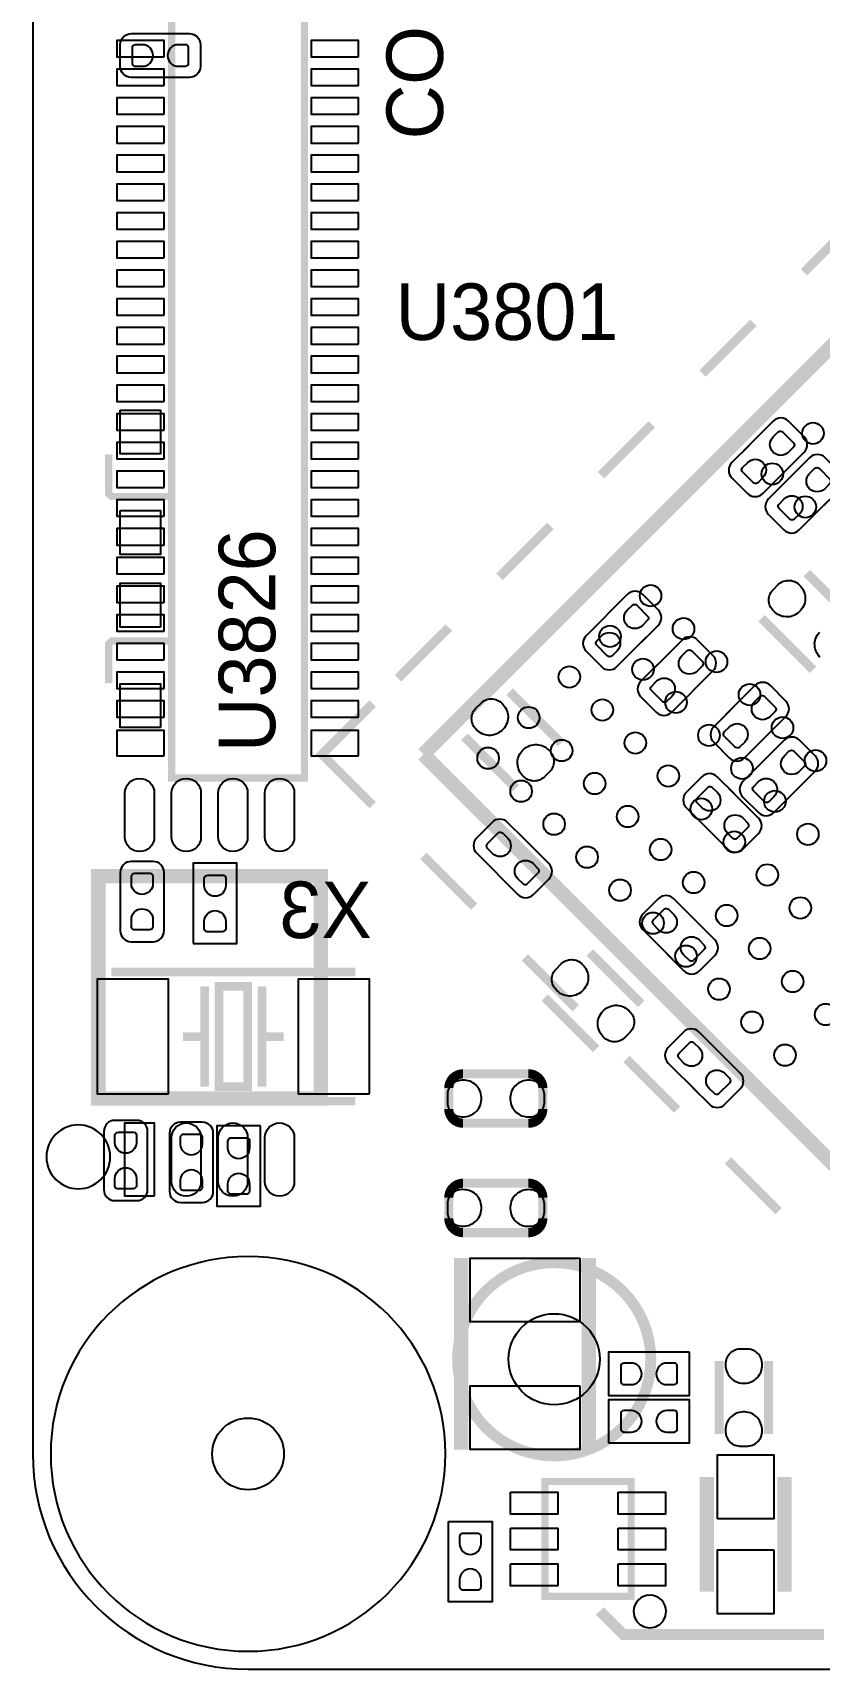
# Model space of a CAD drawing. Extents: x 0 to 69.8, y 0 to 65.
# Drawn here: x 0 to 10.96, y 0 to 22.8 of the extents above; entities that cross this region are included whole.
import ezdxf

# ---------------------------------------------------------------- set-up
doc = ezdxf.new("R2010")
doc.units = 0
for name, color, linetype in [('BG_OUTLINE', 254, 'CONTINUOUS'), ('PG_SILKSCREEN_BOTTOM', 12, 'CONTINUOUS'), ('PG_SILKSCREEN_TOP', 254, 'CONTINUOUS'), ('PIN_BOTTOM', 1, 'CONTINUOUS'), ('PIN_TOP', 110, 'CONTINUOUS'), ('RKO_ALL', 23, 'CONTINUOUS')]:
    doc.layers.add(name, color=color, linetype=linetype)

msp = doc.modelspace()

# ---------------------------------------------------------------- linework, layer by layer
at = {"layer": 'BG_OUTLINE'}
msp.add_lwpolyline([(2.999994, 0), (51.999998, 0, 0.414213), (54.999992, 2.999994), (54.999992, 62.000003, 0.414213), (51.999998, 64.999997), (2.999994, 64.999997, 0.414213), (0, 62.000003), (0, 2.999994, 0.414212)], format="xyb", close=True, dxfattribs=at)
at = {"layer": 'PG_SILKSCREEN_BOTTOM'}
for points, const_width in [([(1.934997, 33.934603), (1.934997, 12.414606), (3.785006, 12.414606), (3.785006, 33.934603), (1.934997, 33.934603)], 0.1), ([(11.50079, 14.55133), (10.782402, 15.269718)], 0.127), ([(10.153802, 14.641119), (10.872191, 13.922731)], 0.127), ([(7.36059, 12.90033), (6.642202, 13.618718)], 0.127), ([(6.013602, 12.990119), (6.731991, 12.271731)], 0.127), ([(8.47819, 9.26813), (7.759802, 9.986518)], 0.127), ([(1.093978, 9.713798), (4.493997, 9.713798)], 0.11999), ([(2.394001, 9.513799), (2.394001, 8.113801)], 0.11999), ([(2.994, 9.513799), (2.594, 9.513799), (2.594, 8.113801), (2.994, 8.113801), (2.994, 9.513799)], 0.11999), ([(3.193999, 9.513799), (3.193999, 8.113801)], 0.11999), ([(7.131202, 9.357919), (7.849591, 8.639531)], 0.127), ([(2.394001, 8.8138), (2.094001, 8.8138)], 0.11999), ([(3.193999, 8.8138), (3.493999, 8.8138)], 0.11999), ([(1.093978, 7.913802), (4.493997, 7.913802)], 0.11999)]:
    msp.add_lwpolyline(points, dxfattribs=dict(at, const_width=const_width))
for points in [[(9.973691, 17.044035), (9.740214, 16.810533, 0.414244), (9.740214, 16.595014), (9.955708, 16.37952, 0.414365), (10.171303, 16.37952), (10.746003, 16.954221, 0.41411), (10.746003, 17.169714), (10.53051, 17.385233, 0.414495), (10.314889, 17.385233), (9.901911, 16.972128)], [(11.020501, 16.212414), (11.254003, 16.445916, 0.414231), (11.254003, 16.661435), (11.038408, 16.876928, 0.414206), (10.822889, 16.876928), (10.248214, 16.302228, 0.414308), (10.248214, 16.086633), (10.463708, 15.871114, 0.414102), (10.679201, 15.871114), (11.092307, 16.284219)], [(8.480501, 14.307414), (8.714003, 14.540916, 0.414153), (8.714003, 14.756435), (8.498408, 14.971928, 0.414296), (8.282889, 14.971928), (7.708214, 14.397228, 0.414385), (7.708214, 14.181633), (7.923708, 13.966114, 0.414012), (8.139201, 13.966114), (8.552307, 14.379219)], [(8.703691, 13.996035), (8.470214, 13.762533, 0.414244), (8.470214, 13.547014), (8.685708, 13.331419, 0.413997), (8.901201, 13.331419), (9.476003, 13.906221, 0.41411), (9.476003, 14.121714), (9.26051, 14.337233, 0.414495), (9.044889, 14.337233), (8.631809, 13.924128)], [(9.719691, 13.361035), (9.486214, 13.127533, 0.414212), (9.486214, 12.912014), (9.701708, 12.69652, 0.414298), (9.917303, 12.69652), (10.492003, 13.271221, 0.414142), (10.492003, 13.486714), (10.27651, 13.702233, 0.414528), (10.060889, 13.702233), (9.647911, 13.289128)], [(10.664901, 12.275414), (10.898403, 12.508916, 0.414232), (10.898403, 12.724435), (10.68291, 12.939928, 0.414199), (10.467391, 12.939928), (9.892614, 12.365228, 0.414122), (9.892614, 12.149734), (10.108108, 11.934215, 0.414478), (10.323703, 11.934215), (10.736809, 12.347321)], [(9.769907, 12.198629), (9.536405, 12.432132, 0.414177), (9.320911, 12.432132), (9.10529, 12.216638, 0.414011), (9.10529, 12.001119), (9.680092, 11.426317, 0.414132), (9.895611, 11.426317), (10.111105, 11.641836, 0.414482), (10.111105, 11.857431), (9.697999, 12.270537)], [(6.848907, 11.563629), (6.615405, 11.797132, 0.414177), (6.399911, 11.797132), (6.184392, 11.581638, 0.414379), (6.184392, 11.366017), (6.759092, 10.791317, 0.414132), (6.974611, 10.791317), (7.190105, 11.006836, 0.414298), (7.190105, 11.22233), (6.777101, 11.635435)], [(1.219098, 10.617327), (1.219098, 10.287127, 0.414199), (1.371498, 10.134727), (1.676298, 10.134727, 0.414212), (1.828698, 10.287127), (1.828698, 11.099927, 0.414228), (1.676298, 11.252327), (1.371498, 11.252327, 0.414216), (1.219098, 11.099927), (1.219098, 10.515727)], [(8.838895, 9.961423), (9.072397, 9.727921, 0.414324), (9.287993, 9.727921), (9.503512, 9.943414, 0.414258), (9.503512, 10.159035), (8.928811, 10.733735, 0.414352), (8.713191, 10.733735), (8.497697, 10.518216, 0.414418), (8.497697, 10.302621), (8.910803, 9.889617)], [(9.192311, 8.103819), (9.425813, 7.870317, 0.414128), (9.641307, 7.870317), (9.8568, 8.085836, 0.414345), (9.8568, 8.301431), (9.2821, 8.876132, 0.414134), (9.066606, 8.876132), (8.851113, 8.660638, 0.414378), (8.851113, 8.445119), (9.264091, 8.032013)], [(0.990498, 7.010578), (0.990498, 6.680378, 0.414225), (1.142898, 6.527978), (1.447698, 6.527978, 0.41422), (1.600098, 6.680378), (1.600098, 7.493178, 0.414202), (1.447698, 7.645578), (1.142898, 7.645578, 0.414207), (0.990498, 7.493178), (0.990498, 6.908978)], [(1.904898, 6.985178), (1.904898, 6.654978, 0.414225), (2.057298, 6.502578), (2.362098, 6.502578, 0.41422), (2.514498, 6.654978), (2.514498, 7.467778, 0.414202), (2.362098, 7.620178), (2.057298, 7.620178, 0.414207), (1.904898, 7.467778), (1.904898, 6.883578)]]:
    msp.add_lwpolyline(points, format="xyb", dxfattribs=at)
for points in [[(2.2352, 10.109175), (2.8448, 10.109175), (2.8448, 11.226775), (2.2352, 11.226775), (2.2352, 10.109175)], [(3.175, 7.569225), (2.5654, 7.569225), (2.5654, 6.451625), (3.175, 6.451625), (3.175, 7.569225)]]:
    msp.add_lwpolyline(points, dxfattribs=at)
at = {"layer": 'PG_SILKSCREEN_BOTTOM', "const_width": 0.1524}
msp.add_lwpolyline([(8.6106, 4.318, 1), (5.9182, 4.318, 1), (8.6106, 4.318)], format="xyb", dxfattribs=at)
at = {"layer": 'PG_SILKSCREEN_TOP'}
msp.add_lwpolyline([(1.8542, 22.7838), (2.1844, 22.7838, -0.414238), (2.3368, 22.6314), (2.3368, 22.3266, -0.414208), (2.1844, 22.1742), (1.3716, 22.1742, -0.414189), (1.2192, 22.3266), (1.2192, 22.6314, -0.414219), (1.3716, 22.7838), (1.9558, 22.7838)], format="xyb", dxfattribs=at)
for points, const_width in [([(11.452708, 20.169124), (10.745597, 19.462013)], 0.127), ([(5.442204, 12.744425), (12.51331, 19.815531)], 0.199898), ([(10.038512, 18.754928), (9.331401, 18.047818)], 0.127), ([(8.624291, 17.340732), (7.917002, 16.633419)], 0.127), ([(1.058596, 16.925417), (1.058596, 16.375405), (1.098601, 16.3354), (1.898599, 16.3354), (1.938604, 16.375405), (1.938604, 16.925417)], 0.1), ([(7.209892, 15.926333), (6.502806, 15.219223)], 0.127), ([(1.938604, 13.732408), (1.938604, 14.282395), (1.898599, 14.3224), (1.098601, 14.3224), (1.058596, 14.282395), (1.058596, 13.732408)], 0.1), ([(5.795696, 14.512138), (5.088611, 13.805027)], 0.127), ([(4.735093, 12.037314), (4.028008, 12.744425), (4.735093, 13.451535)], 0.127), ([(16.04899, 2.137715), (5.442204, 12.744425)], 0.199898), ([(5.442204, 11.330229), (6.149289, 10.623118)], 0.127), ([(4.01381, 7.94959), (4.01381, 11.04961), (0.91379, 11.04961), (0.91379, 7.94959), (4.01381, 7.94959)], 0.2), ([(6.8564, 9.916033), (7.563612, 9.208922)], 0.127), ([(8.270697, 8.501837), (8.977808, 7.794727)], 0.127), ([(9.684893, 7.087616), (10.392105, 6.380328)], 0.127), ([(5.969, 3.0607), (5.969, 5.7277)], 0.2), ([(7.747, 3.0607), (7.747, 5.7277)], 0.2), ([(9.5615, 3.2766), (9.5615, 4.2926)], 0.127), ([(10.2505, 4.2926), (10.2505, 3.2766)], 0.127), ([(9.391396, 2.679598), (9.391396, 1.079602)], 0.2), ([(10.471404, 2.679598), (10.471404, 1.079602)], 0.2), ([(8.336788, 2.615006), (7.13679, 2.615006), (7.13679, 1.015009), (8.336788, 1.015009), (8.336788, 2.615006)], 0.1), ([(11.0236, 0.4826), (8.2296, 0.4826), (7.8994, 0.8128)], 0.1524)]:
    msp.add_lwpolyline(points, dxfattribs=dict(at, const_width=const_width))
at = {"layer": 'PG_SILKSCREEN_TOP', "const_width": 0.127}
for points in [[(5.996102, 8.2947), (6.906108, 8.2947, -0.414205), (7.106107, 8.094701), (7.106107, 7.805699, -0.414205), (6.906108, 7.6057), (5.996102, 7.6057, -0.414214), (5.796102, 7.805699), (5.796102, 8.094701, -0.414214), (5.996102, 8.2947)], [(5.996127, 6.770675), (6.906108, 6.770675, -0.414225), (7.106107, 6.570675), (7.106107, 6.281674, -0.414215), (6.906108, 6.081674), (5.996127, 6.081674, -0.414219), (5.796128, 6.281674), (5.796128, 6.570675, -0.41423), (5.996127, 6.770675)]]:
    msp.add_lwpolyline(points, format="xyb", dxfattribs=at)
at = {"layer": 'PG_SILKSCREEN_TOP'}
for points in [[(1.079297, 7.1374, 1), (0.190703, 7.1374, 1)], [(8.823503, 0.805002, 1), (8.370097, 0.804998, 1)]]:
    msp.add_lwpolyline(points, format="xyb", close=True, dxfattribs=at)
for points in [[(9.144, 4.4196), (9.144, 3.81), (8.0264, 3.81), (8.0264, 4.4196), (9.144, 4.4196)], [(8.0264, 3.1496), (8.0264, 3.7592), (9.144, 3.7592), (9.144, 3.1496), (8.0264, 3.1496)], [(5.7912, 2.0574), (6.4008, 2.0574), (6.4008, 0.9398), (5.7912, 0.9398), (5.7912, 2.0574)]]:
    msp.add_lwpolyline(points, dxfattribs=at)
at = {"layer": 'PIN_BOTTOM'}
for points in [[(1.830222, 22.460306), (1.830222, 22.688906), (1.169822, 22.688906), (1.169822, 22.460306)], [(4.540199, 22.460306), (4.540199, 22.688906), (3.879799, 22.688906), (3.879799, 22.460306)], [(1.830222, 22.060306), (1.830222, 22.288906), (1.169822, 22.288906), (1.169822, 22.060306)], [(4.540199, 22.060306), (4.540199, 22.288906), (3.879799, 22.288906), (3.879799, 22.060306)], [(1.830222, 21.660307), (1.830222, 21.888907), (1.169822, 21.888907), (1.169822, 21.660307)], [(4.540199, 21.660307), (4.540199, 21.888907), (3.879799, 21.888907), (3.879799, 21.660307)], [(1.830222, 21.260308), (1.830222, 21.488908), (1.169822, 21.488908), (1.169822, 21.260308)], [(4.540199, 21.260308), (4.540199, 21.488908), (3.879799, 21.488908), (3.879799, 21.260308)], [(1.830222, 20.860309), (1.830222, 21.088909), (1.169822, 21.088909), (1.169822, 20.860309)], [(4.540199, 20.860309), (4.540199, 21.088909), (3.879799, 21.088909), (3.879799, 20.860309)], [(1.830222, 20.46031), (1.830222, 20.68891), (1.169822, 20.68891), (1.169822, 20.46031)], [(4.540199, 20.46031), (4.540199, 20.68891), (3.879799, 20.68891), (3.879799, 20.46031)], [(1.830222, 20.06031), (1.830222, 20.28891), (1.169822, 20.28891), (1.169822, 20.06031)], [(4.540199, 20.06031), (4.540199, 20.28891), (3.879799, 20.28891), (3.879799, 20.06031)], [(1.830222, 19.660311), (1.830222, 19.888911), (1.169822, 19.888911), (1.169822, 19.660311)], [(4.540199, 19.660311), (4.540199, 19.888911), (3.879799, 19.888911), (3.879799, 19.660311)], [(1.830222, 19.260312), (1.830222, 19.488912), (1.169822, 19.488912), (1.169822, 19.260312)], [(4.540199, 19.260312), (4.540199, 19.488912), (3.879799, 19.488912), (3.879799, 19.260312)], [(1.830222, 18.860313), (1.830222, 19.088913), (1.169822, 19.088913), (1.169822, 18.860313)], [(4.540199, 18.860313), (4.540199, 19.088913), (3.879799, 19.088913), (3.879799, 18.860313)], [(1.830222, 18.460314), (1.830222, 18.688914), (1.169822, 18.688914), (1.169822, 18.460314)], [(4.540199, 18.460314), (4.540199, 18.688914), (3.879799, 18.688914), (3.879799, 18.460314)], [(1.830222, 18.060314), (1.830222, 18.288914), (1.169822, 18.288914), (1.169822, 18.060314)], [(4.540199, 18.060314), (4.540199, 18.288914), (3.879799, 18.288914), (3.879799, 18.060314)], [(1.830222, 17.660315), (1.830222, 17.888915), (1.169822, 17.888915), (1.169822, 17.660315)], [(4.540199, 17.660315), (4.540199, 17.888915), (3.879799, 17.888915), (3.879799, 17.660315)], [(1.830222, 17.260316), (1.830222, 17.488916), (1.169822, 17.488916), (1.169822, 17.260316)], [(4.540199, 17.260316), (4.540199, 17.488916), (3.879799, 17.488916), (3.879799, 17.260316)], [(1.830222, 16.860317), (1.830222, 17.088917), (1.169822, 17.088917), (1.169822, 16.860317)], [(4.540199, 16.860317), (4.540199, 17.088917), (3.879799, 17.088917), (3.879799, 16.860317)], [(1.830222, 16.460292), (1.830222, 16.688892), (1.169822, 16.688892), (1.169822, 16.460292)], [(4.540199, 16.460292), (4.540199, 16.688892), (3.879799, 16.688892), (3.879799, 16.460292)], [(1.830222, 16.060293), (1.830222, 16.288893), (1.169822, 16.288893), (1.169822, 16.060293)], [(4.540199, 16.060293), (4.540199, 16.288893), (3.879799, 16.288893), (3.879799, 16.060293)], [(1.830222, 15.660294), (1.830222, 15.888894), (1.169822, 15.888894), (1.169822, 15.660294)], [(4.540199, 15.660294), (4.540199, 15.888894), (3.879799, 15.888894), (3.879799, 15.660294)], [(1.830222, 15.260295), (1.830222, 15.488895), (1.169822, 15.488895), (1.169822, 15.260295)], [(4.540199, 15.260295), (4.540199, 15.488895), (3.879799, 15.488895), (3.879799, 15.260295)], [(1.830222, 14.860295), (1.830222, 15.088895), (1.169822, 15.088895), (1.169822, 14.860295)], [(4.540199, 14.860295), (4.540199, 15.088895), (3.879799, 15.088895), (3.879799, 14.860295)], [(10.665536, 15.11681), (10.683494, 15.100681), (10.699471, 15.08285), (10.714177, 15.063902), (10.727182, 15.043404), (10.73785, 15.021839), (10.746842, 14.999564), (10.7537, 14.976577), (10.758602, 14.953031), (10.761116, 14.928977), (10.761853, 14.904949), (10.759999, 14.880895), (10.756036, 14.857171), (10.747985, 14.832965), (10.737571, 14.809572), (10.724947, 14.787296), (10.710647, 14.766061), (10.694238, 14.746554), (10.676255, 14.728596), (10.656748, 14.712188), (10.635488, 14.697837), (10.613288, 14.685264), (10.58987, 14.674875), (10.565689, 14.666798), (10.542143, 14.662353), (10.518242, 14.65994), (10.494188, 14.65994), (10.470159, 14.66248), (10.446614, 14.666951), (10.423423, 14.674012), (10.401148, 14.682978), (10.380015, 14.694103), (10.359847, 14.707311), (10.341178, 14.72245), (10.323932, 14.73929), (10.308311, 14.754631), (10.294645, 14.771522), (10.282631, 14.789607), (10.272725, 14.80886), (10.2648, 14.829384), (10.259085, 14.850237), (10.255682, 14.871573), (10.254412, 14.893239), (10.255479, 14.91521), (10.258882, 14.936572), (10.26447, 14.957552), (10.272166, 14.977847), (10.282072, 14.997354), (10.294087, 15.015616), (10.307803, 15.032431), (10.390251, 15.114905), (10.40671, 15.128545), (10.424897, 15.140203), (10.444048, 15.150033), (10.464013, 15.157831), (10.484866, 15.163546), (10.505999, 15.167153), (10.52736, 15.168423), (10.548925, 15.167381), (10.570159, 15.164105), (10.591013, 15.158669), (10.611307, 15.151379), (10.630459, 15.141829), (10.64862, 15.13017)], [(1.830222, 14.460296), (1.830222, 14.688896), (1.169822, 14.688896), (1.169822, 14.460296)], [(4.540199, 14.460296), (4.540199, 14.688896), (3.879799, 14.688896), (3.879799, 14.460296)], [(1.830222, 14.060297), (1.830222, 14.288897), (1.169822, 14.288897), (1.169822, 14.060297)], [(4.540199, 14.060297), (4.540199, 14.288897), (3.879799, 14.288897), (3.879799, 14.060297)], [(1.830222, 13.660298), (1.830222, 13.888898), (1.169822, 13.888898), (1.169822, 13.660298)], [(4.540199, 13.660298), (4.540199, 13.888898), (3.879799, 13.888898), (3.879799, 13.660298)], [(1.830222, 13.260299), (1.830222, 13.488899), (1.169822, 13.488899), (1.169822, 13.260299)], [(4.540199, 13.260299), (4.540199, 13.488899), (3.879799, 13.488899), (3.879799, 13.260299)], [(6.525336, 13.46581), (6.543294, 13.449681), (6.559271, 13.43185), (6.573977, 13.412902), (6.586982, 13.392404), (6.59765, 13.370839), (6.606642, 13.348564), (6.6135, 13.325577), (6.618402, 13.302031), (6.620916, 13.277977), (6.621653, 13.253949), (6.619799, 13.229895), (6.615836, 13.206171), (6.607785, 13.181965), (6.597371, 13.158572), (6.584747, 13.136296), (6.570447, 13.115061), (6.554038, 13.095554), (6.536055, 13.077596), (6.516548, 13.061188), (6.495288, 13.046837), (6.473088, 13.034264), (6.44967, 13.023875), (6.425489, 13.015798), (6.401943, 13.011353), (6.378042, 13.00894), (6.353988, 13.00894), (6.329959, 13.01148), (6.306414, 13.015951), (6.283223, 13.023012), (6.260948, 13.031978), (6.239815, 13.043103), (6.219647, 13.056311), (6.200978, 13.07145), (6.183732, 13.08829), (6.168111, 13.103631), (6.154445, 13.120522), (6.142431, 13.138607), (6.132525, 13.15786), (6.1246, 13.178384), (6.118885, 13.199237), (6.115482, 13.220573), (6.114212, 13.242239), (6.115279, 13.26421), (6.118682, 13.285572), (6.12427, 13.306552), (6.131966, 13.326847), (6.141872, 13.346354), (6.153887, 13.364616), (6.167603, 13.381431), (6.250051, 13.463905), (6.26651, 13.477545), (6.284697, 13.489203), (6.303848, 13.499033), (6.323813, 13.506831), (6.344666, 13.512546), (6.365799, 13.516153), (6.38716, 13.517423), (6.408725, 13.516381), (6.429959, 13.513105), (6.450813, 13.507669), (6.471107, 13.500379), (6.490259, 13.490829), (6.50842, 13.47917)], [(1.830222, 12.721793), (1.830222, 13.077393), (1.169822, 13.077393), (1.169822, 12.721793)], [(4.540199, 12.721793), (4.540199, 13.077393), (3.879799, 13.077393), (3.879799, 12.721793)], [(6.848881, 12.424664), (6.830924, 12.440793), (6.814947, 12.458624), (6.80024, 12.477572), (6.787236, 12.49807), (6.776568, 12.519635), (6.767576, 12.54191), (6.760718, 12.564897), (6.755816, 12.588443), (6.753301, 12.612497), (6.752565, 12.636525), (6.754419, 12.660579), (6.758381, 12.684303), (6.766433, 12.708509), (6.776847, 12.731902), (6.789471, 12.754178), (6.803771, 12.775413), (6.820179, 12.79492), (6.838163, 12.812878), (6.85767, 12.829286), (6.87893, 12.843637), (6.901129, 12.85621), (6.924548, 12.866599), (6.948729, 12.874676), (6.972275, 12.879121), (6.996176, 12.881534), (7.02023, 12.881534), (7.044258, 12.878994), (7.067804, 12.874523), (7.090994, 12.867462), (7.11327, 12.858496), (7.134403, 12.847371), (7.15457, 12.834163), (7.173239, 12.819024), (7.190486, 12.802184), (7.206107, 12.786843), (7.219772, 12.769952), (7.231786, 12.751867), (7.241692, 12.732614), (7.249617, 12.71209), (7.255332, 12.691237), (7.258736, 12.669901), (7.260006, 12.648235), (7.258939, 12.626264), (7.255535, 12.604902), (7.249947, 12.583922), (7.242251, 12.563627), (7.232345, 12.54412), (7.220331, 12.525858), (7.206615, 12.509043), (7.124167, 12.426569), (7.107707, 12.412929), (7.089521, 12.401271), (7.070369, 12.391441), (7.050405, 12.383643), (7.029552, 12.377928), (7.008419, 12.374321), (6.987057, 12.373051), (6.965493, 12.374093), (6.944258, 12.377369), (6.923405, 12.382805), (6.90311, 12.390095), (6.883959, 12.399645), (6.865798, 12.411304)], [(7.642936, 9.83361), (7.660894, 9.817481), (7.676871, 9.79965), (7.691577, 9.780702), (7.704582, 9.760204), (7.71525, 9.738639), (7.724242, 9.716364), (7.7311, 9.693377), (7.736002, 9.669831), (7.738516, 9.645777), (7.739253, 9.621749), (7.737399, 9.597695), (7.733436, 9.573971), (7.725385, 9.549765), (7.714971, 9.526372), (7.702347, 9.504096), (7.688047, 9.482861), (7.671638, 9.463354), (7.653655, 9.445396), (7.634148, 9.428988), (7.612888, 9.414637), (7.590688, 9.402064), (7.56727, 9.391675), (7.543089, 9.383598), (7.519543, 9.379153), (7.495642, 9.37674), (7.471588, 9.37674), (7.447559, 9.37928), (7.424014, 9.383751), (7.400823, 9.390812), (7.378548, 9.399778), (7.357415, 9.410903), (7.337247, 9.424111), (7.318578, 9.43925), (7.301332, 9.45609), (7.285711, 9.471431), (7.272045, 9.488322), (7.260031, 9.506407), (7.250125, 9.52566), (7.2422, 9.546184), (7.236485, 9.567037), (7.233082, 9.588373), (7.231812, 9.610039), (7.232879, 9.63201), (7.236282, 9.653372), (7.24187, 9.674352), (7.249566, 9.694647), (7.259472, 9.714154), (7.271487, 9.732416), (7.285203, 9.749231), (7.367651, 9.831705), (7.38411, 9.845345), (7.402297, 9.857003), (7.421448, 9.866833), (7.441413, 9.874631), (7.462266, 9.880346), (7.483399, 9.883953), (7.50476, 9.885223), (7.526325, 9.884181), (7.547559, 9.880905), (7.568413, 9.875469), (7.588707, 9.868179), (7.607859, 9.858629), (7.62602, 9.84697)], [(1.889303, 8.0137), (1.889303, 9.6139), (0.898703, 9.6139), (0.898703, 8.0137)], [(4.689297, 8.0137), (4.689297, 9.6139), (3.698697, 9.6139), (3.698697, 8.0137)], [(7.966481, 8.792464), (7.948524, 8.808593), (7.932547, 8.826424), (7.91784, 8.845372), (7.904836, 8.86587), (7.894168, 8.887435), (7.885176, 8.90971), (7.878318, 8.932697), (7.873416, 8.956243), (7.870901, 8.980297), (7.870165, 9.004325), (7.872019, 9.028379), (7.875981, 9.052103), (7.884033, 9.076309), (7.894447, 9.099702), (7.907071, 9.121978), (7.921371, 9.143213), (7.937779, 9.16272), (7.955763, 9.180678), (7.97527, 9.197086), (7.99653, 9.211437), (8.018729, 9.22401), (8.042148, 9.234399), (8.066329, 9.242476), (8.089875, 9.246921), (8.113776, 9.249334), (8.13783, 9.249334), (8.161858, 9.246794), (8.185404, 9.242323), (8.208594, 9.235262), (8.23087, 9.226296), (8.252003, 9.215171), (8.27217, 9.201963), (8.290839, 9.186824), (8.308086, 9.169984), (8.323707, 9.154643), (8.337372, 9.137752), (8.349386, 9.119667), (8.359292, 9.100414), (8.367217, 9.07989), (8.372932, 9.059037), (8.376336, 9.037701), (8.377606, 9.016035), (8.376539, 8.994064), (8.373135, 8.972702), (8.367547, 8.951722), (8.359851, 8.931427), (8.349945, 8.91192), (8.337931, 8.893658), (8.324215, 8.876843), (8.241767, 8.794369), (8.225307, 8.780729), (8.207121, 8.769071), (8.187969, 8.759241), (8.168005, 8.751443), (8.147152, 8.745728), (8.126019, 8.742121), (8.104657, 8.740851), (8.083093, 8.741893), (8.061858, 8.745169), (8.041005, 8.750605), (8.02071, 8.757895), (8.001559, 8.767445), (7.983398, 8.779104)]]:
    msp.add_lwpolyline(points, close=True, dxfattribs=at)
for points in [[(10.313899, 17.165472), (10.385755, 17.237304, -0.376089), (10.450068, 17.233062), (10.602747, 17.080408, -0.366021), (10.597998, 17.025061), (10.526166, 16.953205, -0.999197)], [(10.172319, 16.599357), (10.100462, 16.527526, -0.376089), (10.03615, 16.531768), (9.88347, 16.684422, -0.366021), (9.88822, 16.739768), (9.960051, 16.811625, -0.999197)], [(10.821899, 16.657091), (10.893755, 16.728923, -0.376089), (10.958068, 16.724681), (11.110747, 16.572027, -0.366021), (11.105998, 16.51668), (11.034166, 16.444824, -0.999197)], [(10.680319, 16.090976), (10.608462, 16.019145, -0.376089), (10.54415, 16.023387), (10.39147, 16.176041, -0.366021), (10.39622, 16.231387), (10.468051, 16.303244, -0.999197)], [(8.281899, 14.752091), (8.353755, 14.823923, -0.376089), (8.418068, 14.819681), (8.570747, 14.667027, -0.366021), (8.565998, 14.61168), (8.494166, 14.539824, -0.999197)], [(8.140319, 14.185976), (8.068462, 14.114145, -0.376089), (8.00415, 14.118387), (7.85147, 14.271041, -0.366021), (7.85622, 14.326387), (7.928051, 14.398244, -0.999197)], [(9.043899, 14.117371), (9.115755, 14.189202, -0.376089), (9.180068, 14.18496), (9.332747, 14.032306, -0.366021), (9.327998, 13.97696), (9.256166, 13.905103, -0.999197)], [(8.902319, 13.551256), (8.830462, 13.479424, -0.376089), (8.76615, 13.483666), (8.61347, 13.63632, -0.366021), (8.61822, 13.691667), (8.690051, 13.763523, -0.999197)], [(10.059899, 13.482472), (10.131755, 13.554304, -0.376089), (10.196068, 13.550062), (10.348747, 13.397408, -0.366021), (10.343998, 13.342061), (10.272166, 13.270205, -0.999197)], [(9.918319, 12.916357), (9.846462, 12.844526, -0.376089), (9.78215, 12.848768), (9.62947, 13.001422, -0.366021), (9.63422, 13.056768), (9.706051, 13.128625, -0.999197)], [(10.466299, 12.720091), (10.538155, 12.791923, -0.376089), (10.602468, 12.787681), (10.755147, 12.635027, -0.366021), (10.750398, 12.57968), (10.678566, 12.507824, -0.999197)], [(10.324719, 12.153976), (10.252862, 12.082145, -0.376089), (10.18855, 12.086387), (10.03587, 12.239041, -0.366021), (10.04062, 12.294387), (10.112451, 12.366244, -0.999197)], [(9.325153, 12.000027), (9.253322, 12.071883, -0.376089), (9.257563, 12.136196), (9.410217, 12.288876, -0.366021), (9.465564, 12.284126), (9.537421, 12.212295, -0.999197)], [(9.891268, 11.858447), (9.963099, 11.786591, -0.376089), (9.958857, 11.722278), (9.806203, 11.569598, -0.366021), (9.750857, 11.574348), (9.679, 11.646179, -0.999197)], [(6.404254, 11.365027), (6.332423, 11.436883, -0.376089), (6.336665, 11.501196), (6.489319, 11.653876, -0.366021), (6.544666, 11.649126), (6.616522, 11.577295, -0.999197)], [(6.97037, 11.223447), (7.042201, 11.151591, -0.376089), (7.037959, 11.087278), (6.885305, 10.934598, -0.366021), (6.829958, 10.939348), (6.758102, 11.011179, -0.999197)], [(1.37381, 10.943717), (1.37381, 11.045317, -0.376179), (1.422298, 11.087811), (1.638198, 11.087811, -0.366061), (1.673987, 11.045317), (1.673987, 10.943717, -0.999182)], [(2.389911, 10.918165), (2.389911, 11.019765, -0.376179), (2.4384, 11.062259), (2.6543, 11.062259, -0.366061), (2.690089, 11.019765), (2.690089, 10.918165, -0.999182)], [(1.673987, 10.443337), (1.673987, 10.341737, -0.376179), (1.625498, 10.299243), (1.409598, 10.299243, -0.366061), (1.37381, 10.341737), (1.37381, 10.443337, -0.999182)], [(2.690089, 10.417785), (2.690089, 10.316185, -0.376179), (2.6416, 10.27369), (2.4257, 10.27369, -0.366061), (2.389911, 10.316185), (2.389911, 10.417785, -0.999182)], [(8.717534, 10.301605), (8.645703, 10.373462, -0.376089), (8.649945, 10.437774), (8.802599, 10.590454, -0.366021), (8.857945, 10.585704), (8.929802, 10.513873, -0.999197)], [(9.283649, 10.160025), (9.35548, 10.088169, -0.376089), (9.351239, 10.023856), (9.198585, 9.871177, -0.366021), (9.143238, 9.875926), (9.071381, 9.947758, -0.999197)], [(9.070848, 8.444027), (8.999017, 8.515883, -0.376089), (9.003259, 8.580196), (9.155913, 8.732876, -0.366021), (9.211259, 8.728126), (9.283116, 8.656295, -0.999197)], [(9.636963, 8.302447), (9.708794, 8.230591, -0.376089), (9.704553, 8.166278), (9.551899, 8.013598, -0.366021), (9.496552, 8.018348), (9.424695, 8.090179, -0.999197)], [(1.14521, 7.336968), (1.14521, 7.438568, -0.376179), (1.193698, 7.481062), (1.409598, 7.481062, -0.366061), (1.445387, 7.438568), (1.445387, 7.336968, -0.999182)], [(2.05961, 7.311568), (2.05961, 7.413168, -0.376179), (2.108098, 7.455662), (2.323998, 7.455662, -0.366061), (2.359787, 7.413168), (2.359787, 7.311568, -0.999182)], [(2.720111, 7.260615), (2.720111, 7.362215, -0.376179), (2.7686, 7.40471), (2.9845, 7.40471, -0.366061), (3.020289, 7.362215), (3.020289, 7.260615, -0.999182)], [(1.445387, 6.836588), (1.445387, 6.734988, -0.376179), (1.396898, 6.692494), (1.180998, 6.692494, -0.366061), (1.14521, 6.734988), (1.14521, 6.836588, -0.999182)], [(2.359787, 6.811188), (2.359787, 6.709588, -0.376179), (2.311298, 6.667094), (2.095398, 6.667094, -0.366061), (2.05961, 6.709588), (2.05961, 6.811188, -0.999182)], [(3.020289, 6.760235), (3.020289, 6.658635, -0.376179), (2.9718, 6.616141), (2.7559, 6.616141, -0.366061), (2.720111, 6.658635), (2.720111, 6.760235, -0.999182)]]:
    msp.add_lwpolyline(points, format="xyb", close=True, dxfattribs=at)
msp.add_lwpolyline([(10.971124, 14.091793), (10.955147, 14.109624), (10.94044, 14.128572), (10.927436, 14.14907), (10.916768, 14.170635), (10.907776, 14.19291), (10.900918, 14.215897), (10.896016, 14.239443), (10.893501, 14.263497), (10.892765, 14.287525), (10.894619, 14.311579), (10.898581, 14.335303), (10.906633, 14.359509), (10.917047, 14.382902), (10.929671, 14.405178), (10.943971, 14.426413), (10.960379, 14.44592)], dxfattribs=at)
for centre, radius in [((7.2644, 4.318), 0.635), ((2.999994, 2.999994), 0.499999)]:
    msp.add_circle(centre, radius, dxfattribs=at)
at = {"layer": 'PIN_TOP'}
for points in [[(1.52781, 22.629089), (1.42621, 22.629089, 0.376179), (1.383716, 22.5806), (1.383716, 22.3647, 0.366061), (1.42621, 22.328911), (1.52781, 22.328911, 0.999182)], [(2.02819, 22.328911), (2.12979, 22.328911, 0.376179), (2.172284, 22.3774), (2.172284, 22.5933, 0.366061), (2.12979, 22.629089), (2.02819, 22.629089, 0.999182)], [(1.693901, 12.204636), (1.693901, 11.594554, -1), (1.283894, 11.594554), (1.283894, 12.204636, -1)], [(2.343912, 12.204636), (2.343912, 11.594554, -1), (1.933905, 11.594554), (1.933905, 12.204636, -1)], [(2.993898, 12.204636), (2.993898, 11.594554, -1), (2.583891, 11.594554), (2.583891, 12.204636, -1)], [(3.643909, 12.204636), (3.643909, 11.594554, -1), (3.233903, 11.594554), (3.233903, 12.204636, -1)], [(2.343912, 7.404646), (2.343912, 6.794563, -1), (1.933905, 6.794563), (1.933905, 7.404646, -1)], [(2.993898, 7.404646), (2.993898, 6.794563, -1), (2.583891, 6.794563), (2.583891, 7.404646, -1)], [(3.643909, 7.404646), (3.643909, 6.794563, -1), (3.233903, 6.794563), (3.233903, 7.404646, -1)], [(8.33501, 4.264889), (8.23341, 4.264889, 0.376179), (8.190916, 4.2164), (8.190916, 4.0005, 0.366061), (8.23341, 3.964711), (8.33501, 3.964711, 0.999182)], [(8.83539, 3.964711), (8.93699, 3.964711, 0.376179), (8.979484, 4.0132), (8.979484, 4.2291, 0.366061), (8.93699, 4.264889), (8.83539, 4.264889, 0.999182)], [(8.33501, 3.604489), (8.23341, 3.604489, 0.376179), (8.190916, 3.556), (8.190916, 3.3401, 0.366061), (8.23341, 3.304311), (8.33501, 3.304311, 0.999182)], [(8.83539, 3.304311), (8.93699, 3.304311, 0.376179), (8.979484, 3.3528), (8.979484, 3.5687, 0.366061), (8.93699, 3.604489), (8.83539, 3.604489, 0.999182)], [(6.246089, 1.74879), (6.246089, 1.85039, 0.376179), (6.1976, 1.892884), (5.9817, 1.892884, 0.366061), (5.945911, 1.85039), (5.945911, 1.74879, 0.999182)], [(5.945911, 1.24841), (5.945911, 1.14681, 0.376179), (5.9944, 1.104316), (6.2103, 1.104316, 0.366061), (6.246089, 1.14681), (6.246089, 1.24841, 0.999182)]]:
    msp.add_lwpolyline(points, format="xyb", close=True, dxfattribs=at)
for points in [[(1.2192, 17.540199), (1.778, 17.540199), (1.778, 16.930599), (1.2192, 16.930599)], [(1.2192, 16.140201), (1.778, 16.140201), (1.778, 15.530601), (1.2192, 15.530601)], [(1.778, 14.517599), (1.2192, 14.517599), (1.2192, 15.127199), (1.778, 15.127199)], [(1.778, 13.117601), (1.2192, 13.117601), (1.2192, 13.727201), (1.778, 13.727201)], [(5.969102, 7.696505), (5.993206, 7.695209), (6.017108, 7.696505), (6.040907, 7.699502), (6.064606, 7.704811), (6.087389, 7.712507), (6.109513, 7.721905), (6.130595, 7.733309), (6.150712, 7.746492), (6.169508, 7.761707), (6.187008, 7.778191), (6.202705, 7.796505), (6.216701, 7.816088), (6.228105, 7.838897), (6.2373, 7.862799), (6.244107, 7.887487), (6.24901, 7.912608), (6.251194, 7.938008), (6.251194, 7.963408), (6.24901, 7.988808), (6.244107, 8.014005), (6.2373, 8.038592), (6.228105, 8.062493), (6.216701, 8.085303), (6.203213, 8.105089), (6.187999, 8.123707), (6.171006, 8.1407), (6.15221, 8.155889), (6.132398, 8.169402), (6.111011, 8.180807), (6.088913, 8.190205), (6.066104, 8.197291), (6.042508, 8.202193), (6.018606, 8.204708), (5.994502, 8.204987), (5.972607, 8.205191), (5.950991, 8.202905), (5.929706, 8.198612), (5.909107, 8.192008), (5.88899, 8.183093), (5.870194, 8.172399), (5.852693, 8.159699), (5.836488, 8.145297), (5.821705, 8.128991), (5.809005, 8.11149), (5.798109, 8.092694), (5.789193, 8.072907), (5.782412, 8.052105), (5.777992, 8.030693), (5.775808, 8.009103), (5.775808, 7.892491), (5.777789, 7.871206), (5.782412, 7.850099), (5.78899, 7.829601), (5.797601, 7.809992), (5.808294, 7.791196), (5.820689, 7.773695), (5.834913, 7.757693), (5.85089, 7.74319), (5.868213, 7.73049), (5.886806, 7.719593), (5.906313, 7.710399), (5.926607, 7.703591), (5.947689, 7.698994)], [(6.934098, 8.203895), (6.909994, 8.205191), (6.886092, 8.203895), (6.862293, 8.200898), (6.838594, 8.195589), (6.815811, 8.187893), (6.793687, 8.178495), (6.772605, 8.167091), (6.752488, 8.153908), (6.733692, 8.138693), (6.716192, 8.122209), (6.700495, 8.103895), (6.686499, 8.084312), (6.675095, 8.061503), (6.6659, 8.037601), (6.659093, 8.012913), (6.65419, 7.987792), (6.652006, 7.962392), (6.652006, 7.936992), (6.65419, 7.911592), (6.659093, 7.886395), (6.6659, 7.861808), (6.675095, 7.837907), (6.686499, 7.815097), (6.699987, 7.795311), (6.715201, 7.776693), (6.732194, 7.7597), (6.75099, 7.744511), (6.770802, 7.730998), (6.792189, 7.719593), (6.814287, 7.710195), (6.837096, 7.703109), (6.860692, 7.698207), (6.884594, 7.695692), (6.908698, 7.695413), (6.930593, 7.695209), (6.952209, 7.697495), (6.973494, 7.701788), (6.994093, 7.708392), (7.01421, 7.717307), (7.033006, 7.728001), (7.050507, 7.740701), (7.066712, 7.755103), (7.081495, 7.771409), (7.094195, 7.78891), (7.105091, 7.807706), (7.114007, 7.827493), (7.120788, 7.848295), (7.125208, 7.869707), (7.127392, 7.891297), (7.127392, 8.007909), (7.125411, 8.029194), (7.120788, 8.050301), (7.11421, 8.070799), (7.105599, 8.090408), (7.094906, 8.109204), (7.082511, 8.126705), (7.068287, 8.142707), (7.05231, 8.15721), (7.034987, 8.16991), (7.016394, 8.180807), (6.996887, 8.190001), (6.976593, 8.196809), (6.955511, 8.201406)], [(1.693901, 6.58956), (1.283894, 6.58956), (1.283894, 7.609649), (1.693901, 7.609649)], [(5.969127, 6.172479), (5.993232, 6.171184), (6.017133, 6.172479), (6.040933, 6.175477), (6.064631, 6.180785), (6.087415, 6.188481), (6.109538, 6.197879), (6.13062, 6.209284), (6.150737, 6.222467), (6.169533, 6.237681), (6.187034, 6.254166), (6.202731, 6.272479), (6.216726, 6.292063), (6.228131, 6.314872), (6.237326, 6.338773), (6.244133, 6.363462), (6.249035, 6.388583), (6.251219, 6.413983), (6.251219, 6.439383), (6.249035, 6.464783), (6.244133, 6.489979), (6.237326, 6.514567), (6.228131, 6.538468), (6.216726, 6.561277), (6.203239, 6.581064), (6.188024, 6.599682), (6.171032, 6.616675), (6.152236, 6.631864), (6.132424, 6.645377), (6.111037, 6.656781), (6.088939, 6.666179), (6.06613, 6.673266), (6.042533, 6.678168), (6.018632, 6.680683), (5.994527, 6.680962), (5.972632, 6.681165), (5.951017, 6.678879), (5.929732, 6.674587), (5.909132, 6.667983), (5.889015, 6.659067), (5.870219, 6.648374), (5.852719, 6.635674), (5.836514, 6.621272), (5.821731, 6.604965), (5.809031, 6.587465), (5.798134, 6.568669), (5.789219, 6.548882), (5.782437, 6.528079), (5.778017, 6.506667), (5.775833, 6.485077), (5.775833, 6.368466), (5.777814, 6.347181), (5.782437, 6.326073), (5.789016, 6.305575), (5.797626, 6.285967), (5.80832, 6.267171), (5.820715, 6.24967), (5.834939, 6.233668), (5.850915, 6.219165), (5.868238, 6.206465), (5.886831, 6.195568), (5.906338, 6.186373), (5.926633, 6.179566), (5.947715, 6.174969)], [(6.934124, 6.67987), (6.910019, 6.681165), (6.886118, 6.67987), (6.862318, 6.676873), (6.83862, 6.671564), (6.815836, 6.663868), (6.793713, 6.65447), (6.772631, 6.643065), (6.752514, 6.629883), (6.733718, 6.614668), (6.716217, 6.598183), (6.70052, 6.57987), (6.686525, 6.560287), (6.67512, 6.537477), (6.665925, 6.513576), (6.659118, 6.488887), (6.654216, 6.463767), (6.652031, 6.438367), (6.652031, 6.412967), (6.654216, 6.387567), (6.659118, 6.36237), (6.665925, 6.337783), (6.67512, 6.313881), (6.686525, 6.291072), (6.700012, 6.271285), (6.715227, 6.252667), (6.732219, 6.235675), (6.751015, 6.220485), (6.770827, 6.206973), (6.792214, 6.195568), (6.814312, 6.18617), (6.837121, 6.179083), (6.860718, 6.174181), (6.884619, 6.171667), (6.908724, 6.171387), (6.930619, 6.171184), (6.952234, 6.17347), (6.973519, 6.177763), (6.994119, 6.184367), (7.014235, 6.193282), (7.033031, 6.203975), (7.050532, 6.216675), (7.066737, 6.231077), (7.08152, 6.247384), (7.09422, 6.264885), (7.105117, 6.283681), (7.114032, 6.303467), (7.120814, 6.32427), (7.125233, 6.345682), (7.127418, 6.367272), (7.127418, 6.483883), (7.125437, 6.505169), (7.120814, 6.526276), (7.114235, 6.546774), (7.105625, 6.566383), (7.094931, 6.585179), (7.082536, 6.602679), (7.068312, 6.618681), (7.052335, 6.633185), (7.035013, 6.645885), (7.01642, 6.656781), (6.996913, 6.665976), (6.976618, 6.672783), (6.955536, 6.677381)], [(7.62, 5.7277), (7.62, 4.8387), (6.096, 4.8387), (6.096, 5.7277)], [(9.652305, 4.267098), (9.651009, 4.242994), (9.652305, 4.219092), (9.655302, 4.195293), (9.660611, 4.171594), (9.668307, 4.148811), (9.677705, 4.126687), (9.689109, 4.105605), (9.702292, 4.085488), (9.717507, 4.066692), (9.733991, 4.049192), (9.752305, 4.033495), (9.771888, 4.019499), (9.794697, 4.008095), (9.818599, 3.9989), (9.843287, 3.992093), (9.868408, 3.98719), (9.893808, 3.985006), (9.919208, 3.985006), (9.944608, 3.98719), (9.969805, 3.992093), (9.994392, 3.9989), (10.018293, 4.008095), (10.041103, 4.019499), (10.060889, 4.032987), (10.079507, 4.048201), (10.0965, 4.065194), (10.111689, 4.08399), (10.125202, 4.103802), (10.136607, 4.125189), (10.146005, 4.147287), (10.153091, 4.170096), (10.157993, 4.193692), (10.160508, 4.217594), (10.160787, 4.241698), (10.160991, 4.263593), (10.158705, 4.285209), (10.154412, 4.306494), (10.147808, 4.327093), (10.138893, 4.34721), (10.128199, 4.366006), (10.115499, 4.383507), (10.101097, 4.399712), (10.084791, 4.414495), (10.06729, 4.427195), (10.048494, 4.438091), (10.028707, 4.447007), (10.007905, 4.453788), (9.986493, 4.458208), (9.964903, 4.460392), (9.848291, 4.460392), (9.827006, 4.458411), (9.805899, 4.453788), (9.785401, 4.44721), (9.765792, 4.438599), (9.746996, 4.427906), (9.729495, 4.415511), (9.713493, 4.401287), (9.69899, 4.38531), (9.68629, 4.367987), (9.675393, 4.349394), (9.666199, 4.329887), (9.659391, 4.309593), (9.654794, 4.288511)], [(7.62, 3.9497), (7.62, 3.0607), (6.096, 3.0607), (6.096, 3.9497)], [(10.159695, 3.302102), (10.160991, 3.326206), (10.159695, 3.350108), (10.156698, 3.373907), (10.151389, 3.397606), (10.143693, 3.420389), (10.134295, 3.442513), (10.122891, 3.463595), (10.109708, 3.483712), (10.094493, 3.502508), (10.078009, 3.520008), (10.059695, 3.535705), (10.040112, 3.549701), (10.017303, 3.561105), (9.993401, 3.5703), (9.968713, 3.577107), (9.943592, 3.58201), (9.918192, 3.584194), (9.892792, 3.584194), (9.867392, 3.58201), (9.842195, 3.577107), (9.817608, 3.5703), (9.793707, 3.561105), (9.770897, 3.549701), (9.751111, 3.536213), (9.732493, 3.520999), (9.7155, 3.504006), (9.700311, 3.48521), (9.686798, 3.465398), (9.675393, 3.444011), (9.665995, 3.421913), (9.658909, 3.399104), (9.654007, 3.375508), (9.651492, 3.351606), (9.651213, 3.327502), (9.651009, 3.305607), (9.653295, 3.283991), (9.657588, 3.262706), (9.664192, 3.242107), (9.673107, 3.22199), (9.683801, 3.203194), (9.696501, 3.185693), (9.710903, 3.169488), (9.727209, 3.154705), (9.74471, 3.142005), (9.763506, 3.131109), (9.783293, 3.122193), (9.804095, 3.115412), (9.825507, 3.110992), (9.847097, 3.108808), (9.963709, 3.108808), (9.984994, 3.110789), (10.006101, 3.115412), (10.026599, 3.12199), (10.046208, 3.130601), (10.065004, 3.141294), (10.082505, 3.153689), (10.098507, 3.167913), (10.11301, 3.18389), (10.12571, 3.201213), (10.136607, 3.219806), (10.145801, 3.239313), (10.152609, 3.259607), (10.157206, 3.280689)], [(9.5377, 2.0971), (9.5377, 2.9861), (10.3251, 2.9861), (10.3251, 2.0971)], [(6.656578, 2.467407), (7.316978, 2.467407), (7.316978, 2.162607), (6.656578, 2.162607)], [(8.1566, 2.467407), (8.817, 2.467407), (8.817, 2.162607), (8.1566, 2.162607)], [(6.656578, 1.967408), (7.316978, 1.967408), (7.316978, 1.662608), (6.656578, 1.662608)], [(8.1566, 1.967408), (8.817, 1.967408), (8.817, 1.662608), (8.1566, 1.662608)], [(10.3251, 1.6621), (10.3251, 0.7731), (9.5377, 0.7731), (9.5377, 1.6621)], [(6.656578, 1.467409), (7.316978, 1.467409), (7.316978, 1.162609), (6.656578, 1.162609)], [(8.1566, 1.467409), (8.817, 1.467409), (8.817, 1.162609), (8.1566, 1.162609)]]:
    msp.add_lwpolyline(points, close=True, dxfattribs=at)
for centre, radius in [((10.869295, 17.216857), 0.15), ((10.303535, 16.651097), 0.15), ((10.763174, 16.191459), 0.15), ((8.606638, 14.954199), 0.15), ((9.066276, 14.494561), 0.15), ((8.040878, 14.38844), 0.15), ((9.525864, 14.034948), 0.15), ((7.475118, 13.82268), 0.15), ((8.500516, 13.928801), 0.15), ((9.985502, 13.575335), 0.15), ((7.934757, 13.363042), 0.15), ((8.960129, 13.469188), 0.15), ((6.909587, 13.257124), 0.15), ((10.445115, 13.115722), 0.15), ((8.39437, 12.903429), 0.15), ((9.419742, 13.009575), 0.15), ((6.343828, 12.691389), 0.15), ((7.3692, 12.797511), 0.15), ((10.904728, 12.656083), 0.15), ((8.853983, 12.443816), 0.15), ((9.879355, 12.549962), 0.15), ((6.803466, 12.231751), 0.15), ((7.828813, 12.337898), 0.15), ((9.313596, 11.984203), 0.15), ((10.338994, 12.090324), 0.15), ((7.263054, 11.772138), 0.15), ((8.288452, 11.878259), 0.15), ((9.773234, 11.524564), 0.15), ((10.798531, 11.630787), 0.15), ((7.722692, 11.312525), 0.15), ((8.748065, 11.418672), 0.15), ((10.232771, 11.065027), 0.15), ((8.182305, 10.852912), 0.15), ((9.207678, 10.959033), 0.15), ((10.692384, 10.605414), 0.15), ((8.641918, 10.393274), 0.15), ((9.66724, 10.499471), 0.15), ((9.10148, 9.933711), 0.15), ((10.126853, 10.039858), 0.15), ((9.561093, 9.474124), 0.15), ((10.586466, 9.580245), 0.15), ((10.020732, 9.014485), 0.15), ((11.046079, 9.120632), 0.15), ((10.480319, 8.554872), 0.15), ((2.999994, 2.999994), 0.499999)]:
    msp.add_circle(centre, radius, dxfattribs=at)
at = {"layer": 'RKO_ALL'}
msp.add_lwpolyline([(5.750001, 2.999994, 1), (0.249999, 3.000103, 1)], format="xyb", close=True, dxfattribs=at)

# ---------------------------------------------------------------- texts
at = {"layer": 'PG_SILKSCREEN_BOTTOM', "text_generation_flag": 2}
msp.add_text('CON3', height=0.7874, rotation=270, dxfattribs=at).set_placement((4.9276, 21.3106))
msp.add_text('X3', height=0.7874, dxfattribs=at).set_placement((4.7244, 10.1854))
at = {"layer": 'PG_SILKSCREEN_TOP'}
msp.add_text('U3801', height=0.7874, dxfattribs=at).set_placement((5.0546, 18.5166))
msp.add_text('U3826', height=0.7874, rotation=90, dxfattribs=at).set_placement((3.3782, 12.7762))

doc.saveas('drawing.dxf')
